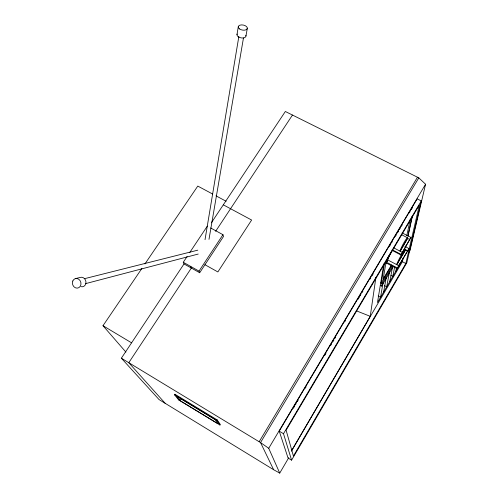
<?xml version="1.0" encoding="UTF-8"?>
<svg xmlns="http://www.w3.org/2000/svg" width="498" height="498" viewBox="0 0 498 498"><rect width="100%" height="100%" fill="white"/><g stroke="black" fill="none" stroke-linecap="round" stroke-linejoin="round"><path stroke-width="0.75" d="M392.2 250.426L400.915 254.988L410.887 237.422L402.172 232.921M291.554 450.678L370.244 316.323L375.922 277.28M236.973 34.692L238.256 26.898M383.809 263.884L377.472 302.572L401.836 260.989M384.524 263.442L381.263 283.113L391.496 265.739M205.027 239.669L238.847 36.528M380.291 285.366L381.667 286.107L382.097 283.561L392.717 265.509M208.986 239.357L243.466 37.966M386.436 259.9L383.186 279.042L391.459 264.998M383.03 282.858L380.559 297.306L378.144 295.999M245.975 35.968L247.325 28.199M383.628 292.058L386.28 277.249M389.486 271.79L386.691 286.829L384.282 285.541M389.747 281.625L392.536 267.121M394.709 266.766L392.785 276.434L390.98 275.475M395.81 271.267L396.433 268.248M398.83 266.119L399.296 263.909M406.773 235.679L410.321 219.226M407.899 235.965L412.226 216.225M291.411 451.194L402.378 261.699L403.206 257.927M405.528 247.369L405.858 245.856M408.011 236.052L412.319 216.437M405.826 263.517L419.391 204.921L286.107 430.204L293.409 456.025L405.826 263.517L402.378 261.699M421.277 200.937L406.804 262.782L291.591 460.146L288.043 457.992L279.235 431.162L417.175 198.87L421.277 200.937L283.505 433.727L291.591 460.146M211.345 222.818L285.335 111.496L418.806 177.873L425.572 184.229L409.997 250.525L408.428 253.202M386.622 263.71A12.388 1.438 -61.8 0 1 386.187 262.95L397.186 268.758L397.423 267.974L386.404 262.16L387.793 259.757A9.512 1.108 -61.8 0 1 391.914 250.98M386.404 262.16L386.579 261.506A12.388 1.438 -61.8 0 1 388.471 256.943M405.59 249.784L405.621 249.66A9.543 1.002 -61.8 0 0 402.701 252.667L401.525 254.627A9.543 1.002 -61.8 0 0 396.738 264.469L405.59 249.784L407.65 250.855M400.915 254.988L410.887 237.422M400.404 251.004L407.495 238.511M187.136 256.464L183.276 262.265L184.023 263.928L121.363 358.205L159.049 399.564L273.645 469.732L279.739 473.1L288.765 457.681M397.311 263.928L405.565 249.871L407.625 250.942M397.186 268.758L409.014 248.577L404.905 246.435M407.545 238.349L400.012 251.148A7.931 0.865 -61.9 0 1 404.388 241.872A7.931 0.865 -61.9 0 1 407.545 238.349L409.686 239.457M381.667 286.107L393.215 266.467M386.896 261.755L387.55 260.765A9.512 1.108 -61.8 0 0 387.625 261.238M279.739 473.1L268.733 448.3L425.572 184.229M293.372 408.254L294.561 406.25M295.358 404.911L296.148 403.573M297.343 401.569L298.134 400.23M305.286 388.185L306.077 386.846M324.746 355.404L325.935 353.393M330.703 345.363L331.5 344.025M332.689 342.02L333.878 340.016M334.675 338.677L335.471 337.339M344.604 321.951L345.4 320.612M358.106 299.198L359.301 297.194M360.091 295.856L360.888 294.517M362.083 292.507L362.874 291.174M370.026 279.129L370.817 277.791M372.012 275.78L373.201 273.776M389.486 246.342L390.675 244.337M391.472 242.999L392.268 241.661M395.443 236.307L396.24 234.969M397.429 232.964L398.618 230.954M399.415 229.615L400.211 228.277M401.4 226.273L402.197 224.934M409.344 212.889L410.14 211.55M411.329 209.546L412.518 207.542M259.153 441.745L417.48 177.213M418.806 177.873L260.535 442.585L273.645 469.732M397.423 267.974L409.014 248.577M219.96 425.043L220.303 424.489L217.234 419.951L174.916 394.242L174.555 394.802L178.72 399.95L219.96 425.043L216.885 420.524L174.555 394.802M216.885 420.524L217.234 419.951M178.72 399.95L179.062 399.402M176.385 396.035L215.211 419.633L217.993 423.68L180.058 400.597L181.284 398.661M184.023 263.928L199.686 272.748L223.509 236.482L222.961 234.701L210.635 227.96M199.686 272.748L199.013 271.124L222.961 234.701M215.64 231.296L292.475 115.05M189.713 252.592L207.311 226.142M125.901 352.092L102.993 325.711L141.874 268.447M144.93 263.94L197.787 186.084L212.634 194.033M85.507 283.655L198.223 254.048M84.685 278.643L197.774 250.17M75.179 278.668L80.215 277.43A4.831 4.214 74.5 0 1 85.955 281.887A4.831 4.214 74.5 0 1 81.012 286.674M356.524 310.889L370.244 316.323M401.618 234.732L407.582 237.814M393.383 247.687L402.154 252.274M392.206 249.759L400.946 254.329M387.749 259.925L398.761 265.727M380.709 282.814L382.097 283.561M216.008 195.839L226.129 201.26M223.303 204.827L251.627 220.041L217.869 271.945L204.958 264.724M183.276 262.265L199.013 271.124M279.235 431.162L283.505 433.727M102.993 325.711L131.534 342.811M121.363 358.205L260.535 442.585L268.733 448.3M165.205 403.336L128.783 362.706L191.35 268.049L190.634 266.411M174.916 394.242L180.058 400.597M388.726 256.402A12.388 1.438 -61.8 0 1 389.841 254.142M245.844 35.283A4.557 2.565 10.9 0 1 241.374 37.923A4.557 2.565 10.9 0 1 237.16 34.045M239.526 28.928A4.594 2.558 10.9 0 0 247.151 28.847A4.594 2.558 10.9 0 0 241.692 24.9A4.594 2.558 10.9 0 0 239.526 28.928M72.795 280.99A4.88 4.245 74.5 0 0 77.115 288.143A4.88 4.245 74.5 0 0 80.197 280.785A4.88 4.245 74.5 0 0 72.795 280.99"/></g></svg>
